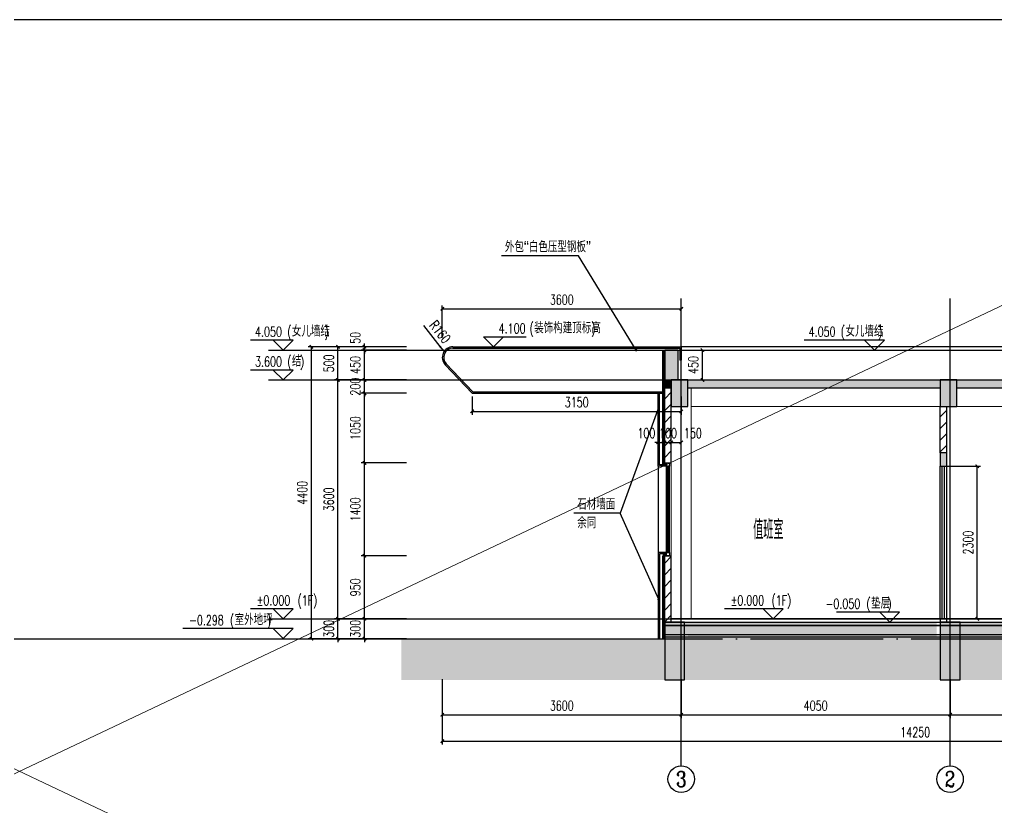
# Model space of a CAD drawing. Extents: x -2377130 to 293730, y -2 to 754590.
# Drawn here: x -2303760 to -2289041, y 550594 to 562470 of the extents above; entities that cross this region are included whole.
import ezdxf
from ezdxf.enums import TextEntityAlignment as Align

# ---------------------------------------------------------------- set-up
doc = ezdxf.new("R2010")
doc.units = 0
doc.header["$LTSCALE"] = 1000
doc.header["$MEASUREMENT"] = 0
doc.linetypes.add('DOTE', pattern=[2.42, 2, -0.2, 0.02, -0.2])
doc.layers.get('Defpoints').update_dxf_attribs({"color": 210})
for name, color, linetype in [('A-AXIS-D', 1, 'Continuous'), ('A-AXIS-DOTE', 14, 'DOTE'), ('A-AXIS-DP', 126, 'Continuous'), ('A-AXIS-ELEV', 4, 'Continuous'), ('A-COLS', 6, 'Continuous'), ('A-CURTAIN', 134, 'Continuous'), ('A-HATCH-1', 252, 'Continuous'), ('A-HATCH-2', 251, 'Continuous'), ('A-LIN-V', 9, 'Continuous'), ('A-SFCE', 30, 'Continuous'), ('A-TEXT', 61, 'Continuous'), ('A-WINDOW', 140, 'Continuous'), ('AS-COLN', 6, 'Continuous'), ('AS-WALL', 40, 'Continuous'), ('DIM_SYMB', 3, 'Continuous'), ('PUB_HATCH', 8, 'Continuous'), ('PUB_TEXT', 7, 'Continuous'), ('建-尺寸', 3, 'Continuous')]:
    doc.layers.add(name, color=color, linetype=linetype)
doc.layers.add('A-WALL-HATCH', color=8, linetype='Continuous', lineweight=13)
doc.styles.add('_TCH_AXIS', font='COMPLEX', dxfattribs={"bigfont": 'GBCBIG'})
doc.styles.add('_TCH_DIM', font='SIMPLEX', dxfattribs={"bigfont": 'GBCBIG'})
doc.styles.add('_TCH_DIM_T3', font='SIMPLEX', dxfattribs={"width": 0.705882, "bigfont": 'GBCBIG'})
doc.styles.add('_TCH_SPACE', font='SIMPLEX', dxfattribs={"height": 5, "bigfont": 'GBCBIG'})
doc.styles.add('A-DIM', font='SIMPLEX', dxfattribs={"bigfont": 'GBCBIG'})
doc.dimstyles.new('_TCH_ARCH&&50', dxfattribs={"dimtxt": 148.75, "dimasz": 50, "dimexe": 50, "dimexo": 50, "dimgap": 63.125, "dimtad": 1, "dimdec": 0, "dimzin": 0, "dimdsep": 46, "dimtxsty": '_TCH_DIM_T3', "dimblk": 'ARCHTICK', "dimcen": 0.09, "dimclrt": 7, "dimazin": 2, "dimtfac": 1, "dimtdec": 0, "dimtix": 1, "dimtmove": 2, "dimatfit": 3, "dimfxl": 0, "dimtolj": 1, "dimtzin": 0, "dimarcsym": 0})
pattern_1 = [(45, (0, 89.76), (-88.388383, 88.388383), [])]

# ---------------------------------------------------------------- blocks, each defined once
blk = doc.blocks.new('_ArchTick')
at = {"color": 0, "linetype": 'ByBlock', "const_width": 0.4}
blk.add_lwpolyline([(-0.5, -0.5), (0.5, 0.5)], dxfattribs=at)
blk = doc.blocks.new('*D188')
at = {"layer": 'A-AXIS-DP', "color": 0, "lineweight": -2}
for p, q in [((-2296940, 556787), (-2296940, 556514)), ((-2293790, 556787), (-2293790, 556514)), ((-2296940, 556564), (-2293790, 556564))]:
    blk.add_line(p, q, dxfattribs=at)
at = {"layer": 'Defpoints', "color": 0}
for p in [(-2296940, 556837), (-2293790, 556837), (-2293790, 556564)]:
    blk.add_point(p, dxfattribs=at)
at = {"layer": 'A-AXIS-DP', "color": 0, "lineweight": -2, "xscale": 50, "yscale": 50, "zscale": 50, "rotation": 180}
blk.add_blockref('_ArchTick', (-2296940, 556564), dxfattribs=at)
at = {"layer": 'A-AXIS-DP', "color": 0, "lineweight": -2, "xscale": 50, "yscale": 50, "zscale": 50}
blk.add_blockref('_ArchTick', (-2293790, 556564), dxfattribs=at)
at = {"layer": 'A-AXIS-DP', "color": 7, "insert": (-2295365, 556702), "char_height": 148.8, "attachment_point": 5, "style": '_TCH_DIM_T3'}
blk.add_mtext('\\A1;3150', dxfattribs=at)
blk = doc.blocks.new('*D190')
at = {"layer": 'A-AXIS-DP', "color": 0, "lineweight": -2}
for p, q in [((-2293940, 555857), (-2293940, 556147)), ((-2293940, 556097), (-2293790, 556097)), ((-2293790, 555857), (-2293790, 556147))]:
    blk.add_line(p, q, dxfattribs=at)
at = {"layer": 'Defpoints', "color": 0}
for p in [(-2293790, 556097), (-2293940, 555807), (-2293790, 555807)]:
    blk.add_point(p, dxfattribs=at)
at = {"layer": 'A-AXIS-DP', "color": 0, "lineweight": -2, "xscale": 50, "yscale": 50, "zscale": 50, "rotation": 180}
blk.add_blockref('_ArchTick', (-2293940, 556097), dxfattribs=at)
at = {"layer": 'A-AXIS-DP', "color": 0, "lineweight": -2, "xscale": 50, "yscale": 50, "zscale": 50}
blk.add_blockref('_ArchTick', (-2293790, 556097), dxfattribs=at)
at = {"layer": 'A-AXIS-DP', "color": 7, "insert": (-2293615, 556235), "char_height": 148.8, "attachment_point": 5, "style": '_TCH_DIM_T3'}
blk.add_mtext('\\A1;150', dxfattribs=at)
blk = doc.blocks.new('*D191')
at = {"layer": 'A-AXIS-DP', "color": 0, "lineweight": -2}
for p, q in [((-2294040, 556097), (-2294090, 556097)), ((-2294040, 555857), (-2294040, 556147)), ((-2294040, 556097), (-2293940, 556097)), ((-2293940, 555857), (-2293940, 556147)), ((-2293940, 556097), (-2293890, 556097))]:
    blk.add_line(p, q, dxfattribs=at)
at = {"layer": 'Defpoints', "color": 0}
for p in [(-2293940, 556097), (-2294040, 555807), (-2293940, 555807)]:
    blk.add_point(p, dxfattribs=at)
at = {"layer": 'A-AXIS-DP', "color": 0, "lineweight": -2, "xscale": 50, "yscale": 50, "zscale": 50}
blk.add_blockref('_ArchTick', (-2294040, 556097), dxfattribs=at)
at = {"layer": 'A-AXIS-DP', "color": 0, "lineweight": -2, "xscale": 50, "yscale": 50, "zscale": 50, "rotation": 180}
blk.add_blockref('_ArchTick', (-2293940, 556097), dxfattribs=at)
at = {"layer": 'A-AXIS-DP', "color": 7, "insert": (-2293990, 556235), "char_height": 148.8, "attachment_point": 5, "style": '_TCH_DIM_T3'}
blk.add_mtext('\\A1;100', dxfattribs=at)
blk = doc.blocks.new('*D192')
at = {"layer": 'A-AXIS-DP', "color": 0, "lineweight": -2}
for p, q in [((-2294140, 556097), (-2294190, 556097)), ((-2294140, 555857), (-2294140, 556147)), ((-2294140, 556097), (-2294040, 556097)), ((-2294040, 555857), (-2294040, 556147)), ((-2294040, 556097), (-2293990, 556097))]:
    blk.add_line(p, q, dxfattribs=at)
at = {"layer": 'Defpoints', "color": 0}
for p in [(-2294040, 556097), (-2294140, 555807), (-2294040, 555807)]:
    blk.add_point(p, dxfattribs=at)
at = {"layer": 'A-AXIS-DP', "color": 0, "lineweight": -2, "xscale": 50, "yscale": 50, "zscale": 50}
blk.add_blockref('_ArchTick', (-2294140, 556097), dxfattribs=at)
at = {"layer": 'A-AXIS-DP', "color": 0, "lineweight": -2, "xscale": 50, "yscale": 50, "zscale": 50, "rotation": 180}
blk.add_blockref('_ArchTick', (-2294040, 556097), dxfattribs=at)
at = {"layer": 'A-AXIS-DP', "color": 7, "insert": (-2294315, 556235), "char_height": 148.8, "attachment_point": 5, "style": '_TCH_DIM_T3'}
blk.add_mtext('\\A1;100', dxfattribs=at)
blk = doc.blocks.new('*D193')
at = {"layer": 'A-AXIS-DP', "color": 0, "lineweight": -2}
for p, q in [((-2289790, 555737), (-2289280, 555737)), ((-2289330, 553437), (-2289330, 555737)), ((-2289790, 553437), (-2289280, 553437))]:
    blk.add_line(p, q, dxfattribs=at)
at = {"layer": 'Defpoints', "color": 0}
for p in [(-2289840, 555737), (-2289330, 555737), (-2289840, 553437)]:
    blk.add_point(p, dxfattribs=at)
at = {"layer": 'A-AXIS-DP', "color": 0, "lineweight": -2, "xscale": 50, "yscale": 50, "zscale": 50}
for p, rotation in [((-2289330, 555737), 90), ((-2289330, 553437), 270)]:
    blk.add_blockref('_ArchTick', p, dxfattribs=dict(at, rotation=rotation))
at = {"layer": 'A-AXIS-DP', "color": 7, "insert": (-2289468, 554587), "char_height": 148.8, "attachment_point": 5, "rotation": 90, "style": '_TCH_DIM_T3'}
blk.add_mtext('\\A1;2300', dxfattribs=at)
blk = doc.blocks.new('*D194')
at = {"layer": 'A-AXIS-DP', "color": 0, "lineweight": -2}
for p, q in [((-2297390, 557670), (-2297390, 558160)), ((-2293790, 557670), (-2293790, 558160)), ((-2297390, 558110), (-2293790, 558110))]:
    blk.add_line(p, q, dxfattribs=at)
at = {"layer": 'Defpoints', "color": 0}
for p in [(-2293790, 558110), (-2297390, 557620), (-2293790, 557620)]:
    blk.add_point(p, dxfattribs=at)
at = {"layer": 'A-AXIS-DP', "color": 0, "lineweight": -2, "xscale": 50, "yscale": 50, "zscale": 50, "rotation": 180}
blk.add_blockref('_ArchTick', (-2297390, 558110), dxfattribs=at)
at = {"layer": 'A-AXIS-DP', "color": 0, "lineweight": -2, "xscale": 50, "yscale": 50, "zscale": 50}
blk.add_blockref('_ArchTick', (-2293790, 558110), dxfattribs=at)
at = {"layer": 'A-AXIS-DP', "color": 7, "insert": (-2295590, 558248), "char_height": 148.8, "attachment_point": 5, "style": '_TCH_DIM_T3'}
blk.add_mtext('\\A1;3600', dxfattribs=at)
blk = doc.blocks.new('*D195')
at = {"layer": 'A-AXIS-DP', "color": 0, "lineweight": -2}
for p, q in [((-2298563, 557537), (-2298563, 557587)), ((-2297930, 557537), (-2298613, 557537)), ((-2297930, 557487), (-2298613, 557487)), ((-2298563, 557487), (-2298563, 557537)), ((-2298563, 557487), (-2298563, 557437))]:
    blk.add_line(p, q, dxfattribs=at)
at = {"layer": 'Defpoints', "color": 0}
for p in [(-2298563, 557537), (-2297880, 557537), (-2297880, 557487)]:
    blk.add_point(p, dxfattribs=at)
at = {"layer": 'A-AXIS-DP', "color": 0, "lineweight": -2, "xscale": 50, "yscale": 50, "zscale": 50}
for p, rotation in [((-2298563, 557537), 270), ((-2298563, 557487), 90)]:
    blk.add_blockref('_ArchTick', p, dxfattribs=dict(at, rotation=rotation))
at = {"layer": 'A-AXIS-DP', "color": 7, "insert": (-2298700, 557672), "char_height": 148.8, "attachment_point": 5, "rotation": 90, "style": '_TCH_DIM_T3'}
blk.add_mtext('\\A1;50', dxfattribs=at)
blk = doc.blocks.new('*D196')
at = {"layer": 'A-AXIS-DP', "color": 0, "lineweight": -2}
for p, q in [((-2297930, 557487), (-2298613, 557487)), ((-2298563, 557037), (-2298563, 557487)), ((-2297930, 557037), (-2298613, 557037))]:
    blk.add_line(p, q, dxfattribs=at)
at = {"layer": 'Defpoints', "color": 0}
for p in [(-2298563, 557487), (-2297880, 557487), (-2297880, 557037)]:
    blk.add_point(p, dxfattribs=at)
at = {"layer": 'A-AXIS-DP', "color": 0, "lineweight": -2, "xscale": 50, "yscale": 50, "zscale": 50}
for p, rotation in [((-2298563, 557487), 90), ((-2298563, 557037), 270)]:
    blk.add_blockref('_ArchTick', p, dxfattribs=dict(at, rotation=rotation))
at = {"layer": 'A-AXIS-DP', "color": 7, "insert": (-2298700, 557262), "char_height": 148.8, "attachment_point": 5, "rotation": 90, "style": '_TCH_DIM_T3'}
blk.add_mtext('\\A1;450', dxfattribs=at)
blk = doc.blocks.new('*D197')
at = {"layer": 'A-AXIS-DP', "color": 0, "lineweight": -2}
for p, q in [((-2297930, 557037), (-2298613, 557037)), ((-2298563, 557037), (-2298563, 557087)), ((-2298563, 556837), (-2298563, 557037)), ((-2297930, 556837), (-2298613, 556837)), ((-2298563, 556837), (-2298563, 556787))]:
    blk.add_line(p, q, dxfattribs=at)
at = {"layer": 'Defpoints', "color": 0}
for p in [(-2298563, 557037), (-2297880, 557037), (-2297880, 556837)]:
    blk.add_point(p, dxfattribs=at)
at = {"layer": 'A-AXIS-DP', "color": 0, "lineweight": -2, "xscale": 50, "yscale": 50, "zscale": 50}
for p, rotation in [((-2298563, 557037), 270), ((-2298563, 556837), 90)]:
    blk.add_blockref('_ArchTick', p, dxfattribs=dict(at, rotation=rotation))
at = {"layer": 'A-AXIS-DP', "color": 7, "insert": (-2298700, 556937), "char_height": 148.8, "attachment_point": 5, "rotation": 90, "style": '_TCH_DIM_T3'}
blk.add_mtext('\\A1;200', dxfattribs=at)
blk = doc.blocks.new('*D198')
at = {"layer": 'A-AXIS-DP', "color": 0, "lineweight": -2}
for p, q in [((-2297930, 556837), (-2298613, 556837)), ((-2298563, 555787), (-2298563, 556837)), ((-2297930, 555787), (-2298613, 555787))]:
    blk.add_line(p, q, dxfattribs=at)
at = {"layer": 'Defpoints', "color": 0}
for p in [(-2298563, 556837), (-2297880, 556837), (-2297880, 555787)]:
    blk.add_point(p, dxfattribs=at)
at = {"layer": 'A-AXIS-DP', "color": 0, "lineweight": -2, "xscale": 50, "yscale": 50, "zscale": 50}
for p, rotation in [((-2298563, 556837), 90), ((-2298563, 555787), 270)]:
    blk.add_blockref('_ArchTick', p, dxfattribs=dict(at, rotation=rotation))
at = {"layer": 'A-AXIS-DP', "color": 7, "insert": (-2298700, 556312), "char_height": 148.8, "attachment_point": 5, "rotation": 90, "style": '_TCH_DIM_T3'}
blk.add_mtext('\\A1;1050', dxfattribs=at)
blk = doc.blocks.new('*D199')
at = {"layer": 'A-AXIS-DP', "color": 0, "lineweight": -2}
for p, q in [((-2297930, 555787), (-2298613, 555787)), ((-2298563, 554387), (-2298563, 555787)), ((-2297930, 554387), (-2298613, 554387))]:
    blk.add_line(p, q, dxfattribs=at)
at = {"layer": 'Defpoints', "color": 0}
for p in [(-2298563, 555787), (-2297880, 555787), (-2297880, 554387)]:
    blk.add_point(p, dxfattribs=at)
at = {"layer": 'A-AXIS-DP', "color": 0, "lineweight": -2, "xscale": 50, "yscale": 50, "zscale": 50}
for p, rotation in [((-2298563, 555787), 90), ((-2298563, 554387), 270)]:
    blk.add_blockref('_ArchTick', p, dxfattribs=dict(at, rotation=rotation))
at = {"layer": 'A-AXIS-DP', "color": 7, "insert": (-2298700, 555087), "char_height": 148.8, "attachment_point": 5, "rotation": 90, "style": '_TCH_DIM_T3'}
blk.add_mtext('\\A1;1400', dxfattribs=at)
blk = doc.blocks.new('*D200')
at = {"layer": 'A-AXIS-DP', "color": 0, "lineweight": -2}
for p, q in [((-2297930, 554387), (-2298613, 554387)), ((-2298563, 553437), (-2298563, 554387)), ((-2297930, 553437), (-2298613, 553437))]:
    blk.add_line(p, q, dxfattribs=at)
at = {"layer": 'Defpoints', "color": 0}
for p in [(-2298563, 554387), (-2297880, 554387), (-2297880, 553437)]:
    blk.add_point(p, dxfattribs=at)
at = {"layer": 'A-AXIS-DP', "color": 0, "lineweight": -2, "xscale": 50, "yscale": 50, "zscale": 50}
for p, rotation in [((-2298563, 554387), 90), ((-2298563, 553437), 270)]:
    blk.add_blockref('_ArchTick', p, dxfattribs=dict(at, rotation=rotation))
at = {"layer": 'A-AXIS-DP', "color": 7, "insert": (-2298700, 553912), "char_height": 148.8, "attachment_point": 5, "rotation": 90, "style": '_TCH_DIM_T3'}
blk.add_mtext('\\A1;950', dxfattribs=at)
blk = doc.blocks.new('*D201')
at = {"layer": 'A-AXIS-DP', "color": 0, "lineweight": -2}
for p, q in [((-2297930, 553437), (-2298613, 553437)), ((-2298563, 553437), (-2298563, 553487)), ((-2298563, 553137), (-2298563, 553437)), ((-2297930, 553137), (-2298613, 553137)), ((-2298563, 553137), (-2298563, 553087))]:
    blk.add_line(p, q, dxfattribs=at)
at = {"layer": 'Defpoints', "color": 0}
for p in [(-2298563, 553437), (-2297880, 553437), (-2297880, 553137)]:
    blk.add_point(p, dxfattribs=at)
at = {"layer": 'A-AXIS-DP', "color": 0, "lineweight": -2, "xscale": 50, "yscale": 50, "zscale": 50}
for p, rotation in [((-2298563, 553437), 270), ((-2298563, 553137), 90)]:
    blk.add_blockref('_ArchTick', p, dxfattribs=dict(at, rotation=rotation))
at = {"layer": 'A-AXIS-DP', "color": 7, "insert": (-2298700, 553287), "char_height": 148.8, "attachment_point": 5, "rotation": 90, "style": '_TCH_DIM_T3'}
blk.add_mtext('\\A1;300', dxfattribs=at)
blk = doc.blocks.new('*D202')
at = {"layer": 'A-AXIS-D', "color": 0, "lineweight": -2}
for p, q in [((-2298977, 557537), (-2299413, 557537)), ((-2299363, 553137), (-2299363, 557537)), ((-2298977, 553137), (-2299413, 553137))]:
    blk.add_line(p, q, dxfattribs=at)
at = {"layer": 'Defpoints', "color": 0}
for p in [(-2299363, 557537), (-2298927, 557537), (-2298927, 553137)]:
    blk.add_point(p, dxfattribs=at)
at = {"layer": 'A-AXIS-D', "color": 0, "lineweight": -2, "xscale": 50, "yscale": 50, "zscale": 50}
for p, rotation in [((-2299363, 557537), 90), ((-2299363, 553137), 270)]:
    blk.add_blockref('_ArchTick', p, dxfattribs=dict(at, rotation=rotation))
at = {"layer": 'A-AXIS-D', "color": 7, "insert": (-2299500, 555337), "char_height": 148.8, "attachment_point": 5, "rotation": 90, "style": '_TCH_DIM_T3'}
blk.add_mtext('\\A1;4400', dxfattribs=at)
blk = doc.blocks.new('*D203')
at = {"layer": 'A-AXIS-D', "color": 0, "lineweight": -2}
for p, q in [((-2298577, 557537), (-2299013, 557537)), ((-2298963, 557037), (-2298963, 557537)), ((-2298577, 557037), (-2299013, 557037))]:
    blk.add_line(p, q, dxfattribs=at)
at = {"layer": 'Defpoints', "color": 0}
for p in [(-2298963, 557537), (-2298527, 557537), (-2298527, 557037)]:
    blk.add_point(p, dxfattribs=at)
at = {"layer": 'A-AXIS-D', "color": 0, "lineweight": -2, "xscale": 50, "yscale": 50, "zscale": 50}
for p, rotation in [((-2298963, 557537), 90), ((-2298963, 557037), 270)]:
    blk.add_blockref('_ArchTick', p, dxfattribs=dict(at, rotation=rotation))
at = {"layer": 'A-AXIS-D', "color": 7, "insert": (-2299100, 557287), "char_height": 148.8, "attachment_point": 5, "rotation": 90, "style": '_TCH_DIM_T3'}
blk.add_mtext('\\A1;500', dxfattribs=at)
blk = doc.blocks.new('*D204')
at = {"layer": 'A-AXIS-D', "color": 0, "lineweight": -2}
for p, q in [((-2298577, 557037), (-2299013, 557037)), ((-2298963, 553437), (-2298963, 557037)), ((-2298577, 553437), (-2299013, 553437))]:
    blk.add_line(p, q, dxfattribs=at)
at = {"layer": 'Defpoints', "color": 0}
for p in [(-2298963, 557037), (-2298527, 557037), (-2298527, 553437)]:
    blk.add_point(p, dxfattribs=at)
at = {"layer": 'A-AXIS-D', "color": 0, "lineweight": -2, "xscale": 50, "yscale": 50, "zscale": 50}
for p, rotation in [((-2298963, 557037), 90), ((-2298963, 553437), 270)]:
    blk.add_blockref('_ArchTick', p, dxfattribs=dict(at, rotation=rotation))
at = {"layer": 'A-AXIS-D', "color": 7, "insert": (-2299100, 555237), "char_height": 148.8, "attachment_point": 5, "rotation": 90, "style": '_TCH_DIM_T3'}
blk.add_mtext('\\A1;3600', dxfattribs=at)
blk = doc.blocks.new('*D205')
at = {"layer": 'A-AXIS-D', "color": 0, "lineweight": -2}
for p, q in [((-2298577, 553437), (-2299013, 553437)), ((-2298963, 553437), (-2298963, 553487)), ((-2298963, 553137), (-2298963, 553437)), ((-2298577, 553137), (-2299013, 553137)), ((-2298963, 553137), (-2298963, 553087))]:
    blk.add_line(p, q, dxfattribs=at)
at = {"layer": 'Defpoints', "color": 0}
for p in [(-2298963, 553437), (-2298527, 553437), (-2298527, 553137)]:
    blk.add_point(p, dxfattribs=at)
at = {"layer": 'A-AXIS-D', "color": 0, "lineweight": -2, "xscale": 50, "yscale": 50, "zscale": 50}
for p, rotation in [((-2298963, 553437), 270), ((-2298963, 553137), 90)]:
    blk.add_blockref('_ArchTick', p, dxfattribs=dict(at, rotation=rotation))
at = {"layer": 'A-AXIS-D', "color": 7, "insert": (-2299100, 553287), "char_height": 148.8, "attachment_point": 5, "rotation": 90, "style": '_TCH_DIM_T3'}
blk.add_mtext('\\A1;300', dxfattribs=at)
blk = doc.blocks.new('*D206')
at = {"layer": 'A-AXIS-D', "color": 0, "lineweight": -2}
for p, q in [((-2297390, 552527), (-2297390, 551542)), ((-2283140, 552527), (-2283140, 551542)), ((-2297390, 551592), (-2283140, 551592))]:
    blk.add_line(p, q, dxfattribs=at)
at = {"layer": 'Defpoints', "color": 0}
for p in [(-2297390, 552577), (-2283140, 552577), (-2283140, 551592)]:
    blk.add_point(p, dxfattribs=at)
at = {"layer": 'A-AXIS-D', "color": 0, "lineweight": -2, "xscale": 50, "yscale": 50, "zscale": 50, "rotation": 180}
blk.add_blockref('_ArchTick', (-2297390, 551592), dxfattribs=at)
at = {"layer": 'A-AXIS-D', "color": 0, "lineweight": -2, "xscale": 50, "yscale": 50, "zscale": 50}
blk.add_blockref('_ArchTick', (-2283140, 551592), dxfattribs=at)
at = {"layer": 'A-AXIS-D', "color": 7, "insert": (-2290265, 551729), "char_height": 148.8, "attachment_point": 5, "style": '_TCH_DIM_T3'}
blk.add_mtext('\\A1;14250', dxfattribs=at)
blk = doc.blocks.new('*D208')
at = {"layer": 'A-AXIS-D', "color": 0, "lineweight": -2}
for p, q in [((-2289740, 552527), (-2289740, 551942)), ((-2284340, 552527), (-2284340, 551942)), ((-2289740, 551992), (-2284340, 551992))]:
    blk.add_line(p, q, dxfattribs=at)
at = {"layer": 'Defpoints', "color": 0}
for p in [(-2289740, 552577), (-2284340, 552577), (-2284340, 551992)]:
    blk.add_point(p, dxfattribs=at)
at = {"layer": 'A-AXIS-D', "color": 0, "lineweight": -2, "xscale": 50, "yscale": 50, "zscale": 50, "rotation": 180}
blk.add_blockref('_ArchTick', (-2289740, 551992), dxfattribs=at)
at = {"layer": 'A-AXIS-D', "color": 0, "lineweight": -2, "xscale": 50, "yscale": 50, "zscale": 50}
blk.add_blockref('_ArchTick', (-2284340, 551992), dxfattribs=at)
at = {"layer": 'A-AXIS-D', "color": 7, "insert": (-2287040, 552129), "char_height": 148.8, "attachment_point": 5, "style": '_TCH_DIM_T3'}
blk.add_mtext('\\A1;5400', dxfattribs=at)
blk = doc.blocks.new('*D209')
at = {"layer": 'A-AXIS-D', "color": 0, "lineweight": -2}
for p, q in [((-2293790, 552527), (-2293790, 551942)), ((-2289740, 552527), (-2289740, 551942)), ((-2293790, 551992), (-2289740, 551992))]:
    blk.add_line(p, q, dxfattribs=at)
at = {"layer": 'Defpoints', "color": 0}
for p in [(-2293790, 552577), (-2289740, 552577), (-2289740, 551992)]:
    blk.add_point(p, dxfattribs=at)
at = {"layer": 'A-AXIS-D', "color": 0, "lineweight": -2, "xscale": 50, "yscale": 50, "zscale": 50, "rotation": 180}
blk.add_blockref('_ArchTick', (-2293790, 551992), dxfattribs=at)
at = {"layer": 'A-AXIS-D', "color": 0, "lineweight": -2, "xscale": 50, "yscale": 50, "zscale": 50}
blk.add_blockref('_ArchTick', (-2289740, 551992), dxfattribs=at)
at = {"layer": 'A-AXIS-D', "color": 7, "insert": (-2291765, 552129), "char_height": 148.8, "attachment_point": 5, "style": '_TCH_DIM_T3'}
blk.add_mtext('\\A1;4050', dxfattribs=at)
blk = doc.blocks.new('*D210')
at = {"layer": 'A-AXIS-D', "color": 0, "lineweight": -2}
for p, q in [((-2297390, 552527), (-2297390, 551942)), ((-2293790, 552527), (-2293790, 551942)), ((-2297390, 551992), (-2293790, 551992))]:
    blk.add_line(p, q, dxfattribs=at)
at = {"layer": 'Defpoints', "color": 0}
for p in [(-2297390, 552577), (-2293790, 552577), (-2293790, 551992)]:
    blk.add_point(p, dxfattribs=at)
at = {"layer": 'A-AXIS-D', "color": 0, "lineweight": -2, "xscale": 50, "yscale": 50, "zscale": 50, "rotation": 180}
blk.add_blockref('_ArchTick', (-2297390, 551992), dxfattribs=at)
at = {"layer": 'A-AXIS-D', "color": 0, "lineweight": -2, "xscale": 50, "yscale": 50, "zscale": 50}
blk.add_blockref('_ArchTick', (-2293790, 551992), dxfattribs=at)
at = {"layer": 'A-AXIS-D', "color": 7, "insert": (-2295590, 552129), "char_height": 148.8, "attachment_point": 5, "style": '_TCH_DIM_T3'}
blk.add_mtext('\\A1;3600', dxfattribs=at)
blk = doc.blocks.new('*D211')
at = {"layer": 'A-AXIS-DP', "color": 0, "lineweight": -2}
for p, q in [((-2293790, 557487), (-2293420, 557487)), ((-2293470, 557037), (-2293470, 557487)), ((-2293790, 557037), (-2293420, 557037))]:
    blk.add_line(p, q, dxfattribs=at)
at = {"layer": 'Defpoints', "color": 0}
for p in [(-2293840, 557487), (-2293470, 557487), (-2293840, 557037)]:
    blk.add_point(p, dxfattribs=at)
at = {"layer": 'A-AXIS-DP', "color": 0, "lineweight": -2, "xscale": 50, "yscale": 50, "zscale": 50}
for p, rotation in [((-2293470, 557487), 90), ((-2293470, 557037), 270)]:
    blk.add_blockref('_ArchTick', p, dxfattribs=dict(at, rotation=rotation))
at = {"layer": 'A-AXIS-DP', "color": 7, "insert": (-2293608, 557262), "char_height": 148.8, "attachment_point": 5, "rotation": 90, "style": '_TCH_DIM_T3'}
blk.add_mtext('\\A1;450', dxfattribs=at)
blk = doc.blocks.new('99平面图例外参$0$$LinePat$夹层保温1')
at = {"color": 0}
for p, q in [((0, 0), (96, 0)), ((0, -50), (96, -50)), ((0, -100), (96, -50)), ((96, -100), (0, -50)), ((0, -100), (96, -100)), ((0, -150), (96, -150))]:
    blk.add_line(p, q, dxfattribs=at)
blk = doc.blocks.new('_FZH')
at = {"color": 8}
blk.add_lwpolyline([(-0.5, -0.5), (0.5, -0.5), (0.5, 0.5), (-0.5, 0.5)], close=True, dxfattribs=at)
at = {"layer": 'PUB_HATCH', "color": 8}
blk.add_solid([(-0.5, -0.5), (0.5, -0.5), (-0.5, 0.5), (0.5, 0.5)], dxfattribs=at)

msp = doc.modelspace()

# ---------------------------------------------------------------- hatches: boundary and pattern name
at = {"layer": 'A-HATCH-1'}
h = msp.add_hatch(dxfattribs=at)
h.set_pattern_fill('混凝土', color=256, scale=20)
h.set_pattern_definition([(50, (-40602099763.28, -3385447942.55), (143.45203652015, -12.55042699652), [15, -165]), (355, (-40602099763.28, -3385447942.55), (-27.7502667226, 150.43842674), [12, -132]), (100.4514, (-40602099751.32, -3385447943.6), (115.7018763428, 137.8879084122), [12.748038, -140.2284224]), (46.1842, (-40602099763.28, -3385447902.55), (213.4482097251, -33.1038028658), [22.5, -247.5]), (96.6356, (-40602099745.49, -3385447905.3), (186.9325411097, 194.8235741801), [19.1220576, -210.3426]), (351.1842, (-40602099763.28, -3385447902.55), (186.9323890267, 194.8237201851), [18, -198]), (21, (-40602099743.28, -3385447912.55), (119.3814104237, -80.52377813307), [15, -165]), (326, (-40602099743.28, -3385447912.55), (48.6630663843, 145.03000900937), [12, -132]), (71.4514, (-40602099733.33, -3385447919.26), (168.0445257163, 64.506099342), [12.748038, -140.2284224]), (37.5, (-40602099763.276, -3385447942.55), (2.43197106346, 66.57877076626), [0, -130.4, 0, -134, 0, -132.5]), (7.5, (-40602099763.276, -3385447942.55), (52.61390748843, 78.88234237647), [0, -76.4, 0, -127.4, 0, -50.5]), (327.5, (-40602099807.876, -3385447942.55), (106.76448723448, -4.510974346876), [0, -50, 0, -156, 0, -207]), (317.5, (-40602099827.88, -3385447942.55), (116.63723386848, 20.02099646646), [0, -65, 0, -103.6, 0, -147])])
h.paths.add_polyline_path([(-2289640, 553197.5), (-2289640, 553387.5), (-2284540, 553387.5), (-2284540, 553197.5)])
h.paths.add_polyline_path([(-2293790, 553197.5), (-2293790, 553387.5), (-2289940, 553387.5), (-2289940, 553197.5)])
h = msp.add_hatch(dxfattribs=at)
h.set_pattern_fill('砂石碎砖', color=256, scale=10)
h.set_pattern_definition([(50, (-40602099763.276, -3385447942.55), (71.72601810687, -6.2752133697), [7.5, -82.5]), (355, (-40602099763.276, -3385447942.55), (-13.87513266396, 75.21921330899), [6, -66]), (100.4514, (-40602099757.3, -3385447943.07), (57.8509381714, 68.9439542061), [6.374019, -70.114211]), (46.1842, (-40602099763.28, -3385447922.55), (106.7241042853, -16.55190087903), [11.25, -123.75]), (96.6356, (-40602099754.38, -3385447923.93), (93.46627015755, 97.41178704382), [9.5610288, -105.1713]), (351.1842, (-40602099763.28, -3385447922.55), (93.46619451336, 97.41186009253), [9, -99]), (21, (-40602099753.276, -3385447927.55), (59.69070514017, -40.26188887982), [7.5, -82.5]), (326, (-40602099753.276, -3385447927.55), (24.33153377248, 72.51500411325), [6, -66]), (71.4514, (-40602099748.3, -3385447930.9), (84.02226285815, 32.253049671), [6.374019, -70.114211])])
h.paths.add_polyline_path([(-2289640, 553197.5), (-2284340, 553197.5), (-2284340, 553162.5), (-2289640, 553162.5)])
h.paths.add_polyline_path([(-2293690, 553197.5), (-2289940, 553197.5), (-2289940, 553162.5), (-2293690, 553162.5)])
at = {"layer": 'A-WALL-HATCH'}
h = msp.add_hatch(dxfattribs=at)
h.set_pattern_fill('夯实土壤', color=256, scale=40)
h.set_pattern_definition([(45, (-40602099716.08, -3385448092.55), (-158.9576044107, 158.9576044107), []), (45, (-40602099632.08, -3385448092.55), (-158.9576044107, 158.9576044107), []), (45, (-40602099548.08, -3385448092.55), (-158.9576044107, 158.9576044107), []), (135, (-40602099716.08, -3385448092.55), (-158.9576044107, -158.9576044107), [106, -118.8]), (135, (-40602099674.08, -3385448050.55), (-158.9576044107, -158.9576044107), [106, -118.8]), (135, (-40602099632.08, -3385448008.55), (-158.9576044107, -158.9576044107), [106, -118.8])])
h.paths.add_polyline_path([(-2284240, 553137.5), (-2282616.7, 553137.5), (-2282616.7, 552517.5), (-2284240, 552517.5)])
h.paths.add_polyline_path([(-2289590, 553162.5), (-2284540, 553162.5), (-2284540, 552677.5), (-2284540, 552517.5), (-2289590, 552517.5)])
h.paths.add_polyline_path([(-2293738.8, 553162.5), (-2289890, 553162.5), (-2289890, 552517.5), (-2293738.8, 552517.5)])
h.paths.add_polyline_path([(-2298010, 553137.5), (-2294038.8, 553137.5), (-2294038.8, 552517.5), (-2298010, 552517.5)])
at = {"layer": 'PUB_HATCH'}
for points in [[(-2294040, 557487.5), (-2294040, 557037.5), (-2293840, 557037.5), (-2293840, 557487.5)], [(-2294040, 556917.5), (-2293990, 556917.5), (-2293990, 557037.5), (-2294040, 557037.5)], [(-2293940, 556917.5), (-2293940, 557037.5), (-2293990, 557037.5), (-2293990, 556917.5)], [(-2289890, 556917.5), (-2289890, 557037.5), (-2293690, 557037.5), (-2293690, 556917.5)], [(-2289640, 557037.5), (-2289640, 556917.5), (-2284490, 556917.5), (-2284490, 557037.5)]]:
    msp.add_hatch(color=256, dxfattribs=at).paths.add_polyline_path(points)
h = msp.add_hatch(dxfattribs=at)
h.set_pattern_fill('普通砖', color=256, scale=50, style=0)
h.set_pattern_definition(pattern_1)
h.paths.add_polyline_path([(-2293940, 555787.5), (-2293940, 556917.5), (-2294040, 556917.5), (-2294040, 555787.5)])
h = msp.add_hatch(dxfattribs=at)
h.set_pattern_fill('普通砖', color=256, scale=50, style=0)
h.set_pattern_definition(pattern_1)
h.paths.add_polyline_path([(-2289890, 555937.5), (-2289790, 555937.5), (-2289790, 556637.5), (-2289890, 556637.5)])
h = msp.add_hatch(dxfattribs=at)
h.set_pattern_fill('普通砖', color=256, scale=50, style=0)
h.set_pattern_definition(pattern_1)
h.paths.add_polyline_path([(-2293940, 553387.5), (-2293940, 554387.5), (-2294040, 554387.5), (-2294040, 553387.5)])
h = msp.add_hatch(dxfattribs=at)
h.set_pattern_fill('普通砖', color=256, scale=50, style=0)
h.set_pattern_definition(pattern_1)
h.paths.add_polyline_path([(-2289790, 553387.5), (-2289790, 553437.5), (-2289890, 553437.5), (-2289890, 553387.5)])

# ---------------------------------------------------------------- linework, layer by layer
at = {"layer": 'A-AXIS-D'}
for centre in [(-2293790, 551020.5), (-2289740.6, 551020.5)]:
    msp.add_circle(centre, 200, dxfattribs=at)
at = {"layer": 'A-AXIS-DOTE', "ltscale": 30}
for p, q in [((-2293790, 551220.5), (-2293790, 558267.5)), ((-2289740, 551220.5), (-2289740, 558267.5)), ((-2300006.7, 557487.5), (-2282616.7, 557487.5)), ((-2300006.7, 557037.5), (-2282616.7, 557037.5)), ((-2300006.7, 553437.5), (-2282616.7, 553437.5))]:
    msp.add_line(p, q, dxfattribs=at)
at = {"layer": 'A-AXIS-DOTE'}
msp.add_line((-2300006.7, 553137.5), (-2282616.7, 553137.5), dxfattribs=at)
at = {"layer": 'A-AXIS-ELEV'}
for p, q in [((-2299636.7, 557637.5), (-2300280.5, 557637.5)), ((-2299786.7, 557487.5), (-2299936.7, 557637.5)), ((-2299786.7, 557487.5), (-2299636.7, 557637.5)), ((-2296620, 557537.5), (-2296770, 557687.5)), ((-2296770, 557687.5), (-2296126.2, 557687.5)), ((-2296620, 557537.5), (-2296470, 557687.5)), ((-2290730, 557637.5), (-2291940, 557637.5)), ((-2290880, 557487.5), (-2291030, 557637.5)), ((-2290880, 557487.5), (-2290730, 557637.5)), ((-2299636.7, 557187.5), (-2300280.5, 557187.5)), ((-2299786.7, 557037.5), (-2299936.7, 557187.5)), ((-2299786.7, 557037.5), (-2299636.7, 557187.5)), ((-2299636.7, 553587.5), (-2300280.5, 553587.5)), ((-2299786.7, 553437.5), (-2299936.7, 553587.5)), ((-2299786.7, 553437.5), (-2299636.7, 553587.5)), ((-2292256.7, 553587.5), (-2293140, 553587.5)), ((-2292406.7, 553437.5), (-2292556.7, 553587.5)), ((-2292406.7, 553437.5), (-2292256.7, 553587.5)), ((-2290500, 553537.5), (-2291449.1, 553537.5)), ((-2290650, 553387.5), (-2290800, 553537.5)), ((-2290650, 553387.5), (-2290500, 553537.5)), ((-2299636.6, 553289.4), (-2301300, 553289.4)), ((-2299786.6, 553139.4), (-2299936.6, 553289.4)), ((-2299786.6, 553139.4), (-2299636.6, 553289.4))]:
    msp.add_line(p, q, dxfattribs=at)
at = {"layer": 'A-CURTAIN'}
for p, q in [((-2297346.7, 557267.7), (-2296940, 556837.5)), ((-2297332.1, 557281.4), (-2296931.4, 556857.5)), ((-2293790, 557337.5), (-2293810, 557337.5)), ((-2296940, 556837.5), (-2294040, 556837.5)), ((-2296931.4, 556857.5), (-2294040, 556857.5))]:
    msp.add_line(p, q, dxfattribs=at)
for points in [[(-2297230.2, 557537.5), (-2293790, 557537.5), (-2293790, 557337.5)], [(-2297230.2, 557517.5), (-2293810, 557517.5), (-2293810, 557337.5)], [(-2294015, 555737.5), (-2294140, 555737.5), (-2294140, 556837.5)], [(-2294015, 555757.5), (-2294120, 555757.5), (-2294120, 556837.5)], [(-2294015, 554437.5), (-2294140, 554437.5), (-2294140, 553137.5)], [(-2294015, 554417.5), (-2294120, 554417.5), (-2294120, 553137.5)]]:
    msp.add_lwpolyline(points, dxfattribs=at)
for radius in [160, 140]:
    msp.add_arc((-2297230.2, 557377.5), radius, 90, 223.31532, dxfattribs=at)
at = {"layer": 'A-LIN-V'}
msp.add_line((-2294140, 555737.5), (-2294140, 554437.5), dxfattribs=at)
msp.add_lwpolyline([(-2327650, 562470), (-2279870, 562470), (-2279870, 539810), (-2327650, 539810)], close=True, dxfattribs=at)
msp.add_lwpolyline([(-2284440, 557537.5), (-2293790, 557537.5)], dxfattribs=at)
at = {"layer": 'A-SFCE'}
for p, q in [((-2289890, 553437.5), (-2293940, 553437.5)), ((-2284340, 553437.5), (-2289790, 553437.5)), ((-2294040, 553387.5), (-2284440, 553387.5)), ((-2284440, 553337.5), (-2294040, 553337.5)), ((-2294040, 553337.5), (-2284440, 553337.5)), ((-2310322.8, 553137.5), (-2294040, 553137.5)), ((-2284540, 553162.5), (-2294040, 553162.5))]:
    msp.add_line(p, q, dxfattribs=at)
msp.add_lwpolyline([(-2284540, 553197.5), (-2294040, 553197.5)], dxfattribs=at)
at = {"layer": 'A-WALL-HATCH'}
for p, q in [((-2279870, 539810), (-2327650, 562470)), ((-2327650, 539810), (-2279870, 562470)), ((-2293640, 556917.5), (-2293640, 553437.5)), ((-2289890, 556637.5), (-2293640, 556637.5)), ((-2289640, 556637.5), (-2284640, 556637.5)), ((-2293940, 555787.5), (-2293940, 554390))]:
    msp.add_line(p, q, dxfattribs=at)
at = {"layer": 'A-WINDOW'}
for p, q in [((-2294015, 554437.5), (-2294015, 555737.5)), ((-2294000, 554437.5), (-2294000, 555737.5)), ((-2293980, 554437.5), (-2293980, 555737.5)), ((-2293965, 554437.5), (-2293965, 555737.5)), ((-2289890, 553437.5), (-2289890, 555737.5)), ((-2289856.7, 553437.5), (-2289856.7, 555737.5)), ((-2289823.3, 553437.5), (-2289823.3, 555737.5)), ((-2289790, 553437.5), (-2289790, 555737.5))]:
    msp.add_line(p, q, dxfattribs=at)
for points in [[(-2293965, 555737.5), (-2294015, 555737.5), (-2294015, 555787.5), (-2293965, 555787.5)], [(-2293965, 554387.5), (-2294015, 554387.5), (-2294015, 554437.5), (-2293965, 554437.5)]]:
    msp.add_lwpolyline(points, close=True, dxfattribs=at)
at = {"layer": 'AS-COLN'}
for p, q in [((-2294040, 557487.5), (-2294040, 557037.5)), ((-2293840, 557487.5), (-2294040, 557487.5)), ((-2293840, 557487.5), (-2293840, 557037.5)), ((-2294040, 557037.5), (-2293990, 557037.5)), ((-2294040, 557037.5), (-2294040, 556917.5)), ((-2293990, 557037.5), (-2293940, 557037.5)), ((-2293690, 557037.5), (-2289890, 557037.5)), ((-2289640, 557037.5), (-2284490, 557037.5)), ((-2294040, 556917.5), (-2293990, 556917.5)), ((-2293990, 556917.5), (-2293940, 556917.5)), ((-2293690, 556917.5), (-2289890, 556917.5)), ((-2289640, 556917.5), (-2284490, 556917.5))]:
    msp.add_line(p, q, dxfattribs=at)
at = {"layer": 'AS-WALL'}
for p, q in [((-2294040, 555787.5), (-2294040, 556917.5)), ((-2293940, 555787.5), (-2293940, 556917.5)), ((-2289890, 555937.5), (-2289890, 556637.5)), ((-2289790, 555937.5), (-2289790, 556637.5)), ((-2294040, 555787.5), (-2293940, 555787.5)), ((-2294040, 553387.5), (-2294040, 554387.5)), ((-2294040, 554387.5), (-2293940, 554387.5)), ((-2293940, 553387.5), (-2293940, 554387.5)), ((-2289790, 553437.5), (-2289890, 553437.5)), ((-2289890, 553437.5), (-2289890, 553387.5)), ((-2289790, 553387.5), (-2289790, 553437.5)), ((-2294040, 553387.5), (-2294038.8, 553387.5))]:
    msp.add_line(p, q, dxfattribs=at)
at = {"layer": 'DIM_SYMB'}
for p, q in [((-2295340, 558910), (-2296500, 558910)), ((-2294470, 557487.5), (-2295340, 558910)), ((-2294130, 556630), (-2294710, 555030)), ((-2294710, 555030), (-2295410, 555030)), ((-2294130, 553727.5), (-2294710, 555030))]:
    msp.add_line(p, q, dxfattribs=at)
at = {"layer": 'DIM_SYMB', "const_width": 20}
for points in [[(-2294464.8, 557478.9, 1), (-2294475.2, 557496, 1)], [(-2294126.6, 556639.4, 1), (-2294133.4, 556620.6, 1)], [(-2294125.9, 553718.3, 1), (-2294134.1, 553736.6, 1)]]:
    msp.add_lwpolyline(points, format="xyb", close=True, dxfattribs=at)
at = {"layer": '建-尺寸'}
msp.add_lwpolyline([(-2297676, 557858.5), (-2297425.9, 557544), (-2297363.6, 557465.8)], dxfattribs=at)
msp.add_lwpolyline([(-2297425.9, 557544, 33, 0, 0), (-2297363.6, 557465.8, 0, 0, 0)], format="xyseb", dxfattribs=at)

# ---------------------------------------------------------------- block references
at = {"layer": 'A-COLS', "xscale": 400, "yscale": 250, "zscale": 250, "rotation": 90}
for p in [(-2293815, 556837.5), (-2289765, 556837.5)]:
    msp.add_blockref('_FZH', p, dxfattribs=at)
at = {"layer": 'A-COLS', "xscale": 300, "yscale": 870, "zscale": 870}
for p in [(-2293888.8, 552952.5), (-2289740, 552952.5)]:
    msp.add_blockref('_FZH', p, dxfattribs=at)
at = {"layer": 'A-HATCH-2', "yscale": 0.2, "zscale": 0.2}
for p, xscale, rotation in [((-2294070, 557468.2), 0.2002314816409753, 90), ((-2294070, 557449), 0.2002314816409753, 90), ((-2294070, 557429.8), 0.2002314816409753, 90), ((-2294070, 557410.6), 0.2002314816409753, 90), ((-2294070, 557391.3), 0.2002314816409753, 90), ((-2294070, 557372.1), 0.2002314816409753, 90), ((-2294070, 557352.9), 0.2002314816409753, 90), ((-2294070, 557333.7), 0.2002314816409753, 90), ((-2294070, 557314.5), 0.2002314816409753, 90), ((-2294070, 557295.2), 0.2002314816409753, 90), ((-2294070, 557276), 0.2002314816409753, 90), ((-2294070, 557256.8), 0.2002314816409753, 90), ((-2294070, 557237.6), 0.2002314816409753, 90), ((-2294070, 557218.3), 0.2002314816409753, 90), ((-2294070, 557199.1), 0.2002314816409753, 90), ((-2294070, 557179.9), 0.2002314816409753, 90), ((-2294070, 557160.7), 0.2002314816409753, 90), ((-2294070, 557141.5), 0.2002314816409753, 90), ((-2294070, 557122.2), 0.2002314816409753, 90), ((-2294070, 557103), 0.2002314816409753, 90), ((-2294070, 557083.8), 0.2002314816409753, 90), ((-2294070, 557064.6), 0.2002314816409753, 90), ((-2294070, 557045.3), 0.2002314816409753, 90), ((-2294070, 557026.1), 0.2002314816409753, 90), ((-2294070, 557006.9), 0.2002314816409753, 90), ((-2294070, 556987.7), 0.2002314816409753, 90), ((-2294070, 556968.5), 0.2002314816409753, 90), ((-2294070, 556949.2), 0.2002314816409753, 90), ((-2294070, 556930), 0.2002314816409753, 90), ((-2294070, 556910.8), 0.2002314816409753, 90), ((-2294070, 556891.6), 0.2002314816409753, 90), ((-2294070, 556872.3), 0.2002314816409753, 90), ((-2294070, 556853.1), 0.2002314816409753, 90), ((-2294070, 556833.9), 0.2002314816409753, 90), ((-2294070, 556814.7), 0.2002314816409753, 90), ((-2294070, 556795.5), 0.2002314816409753, 90), ((-2294070, 556776.2), 0.2002314816409753, 90), ((-2294070, 556757), 0.2002314816409753, 90), ((-2294070, 556737.8), 0.2002314816409753, 90), ((-2294070, 556718.6), 0.2002314816409753, 90), ((-2294070, 556699.3), 0.2002314816409753, 90), ((-2294070, 556680.1), 0.2002314816409753, 90), ((-2294070, 556660.9), 0.2002314816409753, 90), ((-2294070, 556641.7), 0.2002314816409753, 90), ((-2294070, 556622.5), 0.2002314816409753, 90), ((-2294070, 556603.2), 0.2002314816409753, 90), ((-2294070, 556584), 0.2002314816409753, 90), ((-2294070, 556564.8), 0.2002314816409753, 90), ((-2294070, 556545.6), 0.2002314816409753, 90), ((-2294070, 556526.3), 0.2002314816409753, 90), ((-2294070, 556507.1), 0.2002314816409753, 90), ((-2294070, 556487.9), 0.2002314816409753, 90), ((-2294070, 556468.7), 0.2002314816409753, 90), ((-2294070, 556449.5), 0.2002314816409753, 90), ((-2294070, 556430.2), 0.2002314816409753, 90), ((-2294070, 556411), 0.2002314816409753, 90), ((-2294070, 556391.8), 0.2002314816409753, 90), ((-2294070, 556372.6), 0.2002314816409753, 90), ((-2294070, 556353.3), 0.2002314816409753, 90), ((-2294070, 556334.1), 0.2002314816409753, 90), ((-2294070, 556314.9), 0.2002314816409753, 90), ((-2294070, 556295.7), 0.2002314816409753, 90), ((-2294070, 556276.5), 0.2002314816409753, 90), ((-2294070, 556257.2), 0.2002314816409753, 90), ((-2294070, 556238), 0.2002314816409753, 90), ((-2294070, 556218.8), 0.2002314816409753, 90), ((-2294070, 556199.6), 0.2002314816409753, 90), ((-2294070, 556180.3), 0.2002314816409753, 90), ((-2294070, 556161.1), 0.2002314816409753, 90), ((-2294070, 556141.9), 0.2002314816409753, 90), ((-2294070, 556122.7), 0.2002314816409753, 90), ((-2294070, 556103.5), 0.2002314816409753, 90), ((-2294070, 556084.2), 0.2002314816409753, 90), ((-2294070, 556065), 0.2002314816409753, 90), ((-2294070, 556045.8), 0.2002314816409753, 90), ((-2294070, 556026.6), 0.2002314816409753, 90), ((-2294070, 556007.3), 0.2002314816409753, 90), ((-2294070, 555988.1), 0.2002314816409753, 90), ((-2294070, 555968.9), 0.2002314816409753, 90), ((-2294070, 555949.7), 0.2002314816409753, 90), ((-2294070, 555930.5), 0.2002314816409753, 90), ((-2294070, 555911.2), 0.2002314816409753, 90), ((-2294070, 555892), 0.2002314816409753, 90), ((-2294070, 555872.8), 0.2002314816409753, 90), ((-2294070, 555853.6), 0.2002314816409753, 90), ((-2294070, 555834.3), 0.2002314816409753, 90), ((-2294070, 555815.1), 0.2002314816409753, 90), ((-2294070, 555795.9), 0.2002314816409753, 90), ((-2294070, 555776.7), 0.2002314816409753, 90), ((-2294070, 555757.5), 0.2002314816409753, 90), ((-2294070, 554387.5), -0.2864583333551449, 180), ((-2294070, 554368.2), 0.2003205125996481, 90), ((-2294070, 554349), 0.2003205125996481, 90), ((-2294070, 554329.8), 0.2003205125996481, 90), ((-2294070, 554310.5), 0.2003205125996481, 90), ((-2294042.5, 554387.5), -0.2864583333551449, 180), ((-2294070, 554291.3), 0.2003205125996481, 90), ((-2294070, 554272.1), 0.2003205125996481, 90), ((-2294070, 554252.8), 0.2003205125996481, 90), ((-2294070, 554233.6), 0.2003205125996481, 90), ((-2294070, 554214.4), 0.2003205125996481, 90), ((-2294070, 554195.1), 0.2003205125996481, 90), ((-2294070, 554175.9), 0.2003205125996481, 90), ((-2294070, 554156.7), 0.2003205125996481, 90), ((-2294070, 554137.5), 0.2003205125996481, 90), ((-2294070, 554118.2), 0.2003205125996481, 90), ((-2294070, 554099), 0.2003205125996481, 90), ((-2294070, 554079.8), 0.2003205125996481, 90), ((-2294070, 554060.5), 0.2003205125996481, 90), ((-2294070, 554041.3), 0.2003205125996481, 90), ((-2294070, 554022.1), 0.2003205125996481, 90), ((-2294070, 554002.8), 0.2003205125996481, 90), ((-2294070, 553983.6), 0.2003205125996481, 90), ((-2294070, 553964.4), 0.2003205125996481, 90), ((-2294070, 553945.1), 0.2003205125996481, 90), ((-2294070, 553925.9), 0.2003205125996481, 90), ((-2294070, 553906.7), 0.2003205125996481, 90), ((-2294070, 553887.5), 0.2003205125996481, 90), ((-2294070, 553868.2), 0.2003205125996481, 90), ((-2294070, 553849), 0.2003205125996481, 90), ((-2294070, 553829.8), 0.2003205125996481, 90), ((-2294070, 553810.5), 0.2003205125996481, 90), ((-2294070, 553791.3), 0.2003205125996481, 90), ((-2294070, 553772.1), 0.2003205125996481, 90), ((-2294070, 553752.8), 0.2003205125996481, 90), ((-2294070, 553733.6), 0.2003205125996481, 90), ((-2294070, 553714.4), 0.2003205125996481, 90), ((-2294070, 553695.1), 0.2003205125996481, 90), ((-2294070, 553675.9), 0.2003205125996481, 90), ((-2294070, 553656.7), 0.2003205125996481, 90), ((-2294070, 553637.5), 0.2003205125996481, 90), ((-2294070, 553618.2), 0.2003205125996481, 90), ((-2294070, 553599), 0.2003205125996481, 90), ((-2294070, 553579.8), 0.2003205125996481, 90), ((-2294070, 553560.5), 0.2003205125996481, 90), ((-2294070, 553541.3), 0.2003205125996481, 90), ((-2294070, 553522.1), 0.2003205125996481, 90), ((-2294070, 553502.8), 0.2003205125996481, 90), ((-2294070, 553483.6), 0.2003205125996481, 90), ((-2294070, 553464.4), 0.2003205125996481, 90), ((-2294070, 553445.1), 0.2003205125996481, 90), ((-2294070, 553425.9), 0.2003205125996481, 90), ((-2294070, 553406.7), 0.2003205125996481, 90), ((-2294070, 553387.5), 0.2003205125996481, 90), ((-2294070, 553368.2), 0.2003205125996481, 90), ((-2294070, 553349), 0.2003205125996481, 90), ((-2294070, 553329.8), 0.2003205125996481, 90), ((-2294070, 553310.5), 0.2003205125996481, 90), ((-2294070, 553291.3), 0.2003205125996481, 90), ((-2294070, 553272.1), 0.2003205125996481, 90), ((-2294070, 553252.8), 0.2003205125996481, 90), ((-2294070, 553233.6), 0.2003205125996481, 90), ((-2294070, 553214.4), 0.2003205125996481, 90), ((-2294070, 553195.1), 0.2003205125996481, 90), ((-2294070, 553175.9), 0.2003205125996481, 90), ((-2294070, 553156.7), 0.2003205125996481, 90), ((-2294070, 553137.5), 0.2003205125996481, 90)]:
    msp.add_blockref('99平面图例外参$0$$LinePat$夹层保温1', p, dxfattribs=dict(at, xscale=xscale, rotation=rotation))
at = {"layer": 'A-HATCH-2', "xscale": 0.2864583333551449, "yscale": 0.2, "zscale": 0.2}
for p in [(-2294070, 555787.5), (-2294042.5, 555787.5)]:
    msp.add_blockref('99平面图例外参$0$$LinePat$夹层保温1', p, dxfattribs=at)
at = {"layer": 'AS-COLN', "xscale": 200, "yscale": 100, "zscale": 100, "rotation": 90}
msp.add_blockref('_FZH', (-2289840, 555837.5), dxfattribs=at)

# ---------------------------------------------------------------- texts
at = {"layer": 'A-TEXT', "style": '_TCH_SPACE', "width": 0.7}
msp.add_text('值班室', height=289.36, dxfattribs=at).set_placement((-2292706.5, 554637.5))
at = {"layer": 'PUB_TEXT', "style": '_TCH_DIM'}
for s, height, p in [('外包“白色压型钢板”', 168.79, (-2296447.5, 558962.5)), ('女儿墙结', 168.79, (-2299656.5, 557690)), ('装饰构建顶标高', 168.79, (-2296006.2, 557740)), ('女儿墙结', 168.79, (-2291316, 557690)), ('结', 168.8, (-2299656.5, 557240)), ('石材墙面', 168.79, (-2295357.5, 555082.5)), ('余同', 168.79, (-2295357.5, 554802.5)), ('垫层', 168.79, (-2290930, 553590)), ('室外地坪', 168.79, (-2300520, 553341.9))]:
    msp.add_text(s, height=height, dxfattribs=at).set_placement(p)
at = {"layer": 'PUB_TEXT', "style": '_TCH_DIM', "width": 0.705882}
for s, height, p in [('(', 148.8, (-2299726.5, 557690)), (')', 148.8, (-2299165, 557690)), ('4.100', 148.75, (-2296541.2, 557740)), ('(', 148.8, (-2296076.2, 557740)), (')', 148.8, (-2295146.1, 557740)), ('(', 148.8, (-2291386, 557690)), (')', 148.8, (-2290824.5, 557690)), ('4.050', 148.75, (-2300211.5, 557690)), ('4.050', 148.75, (-2291871, 557690)), ('(', 148.8, (-2299726.5, 557240)), (')', 148.8, (-2299533.6, 557240)), ('3.600', 148.75, (-2300211.5, 557240)), ('%%P0.000', 148.75, (-2300185.5, 553640)), ('(1F)', 148.75, (-2299570.5, 553640)), ('%%P0.000', 148.75, (-2293045, 553640)), ('(1F)', 148.75, (-2292430, 553640)), ('-0.050', 148.75, (-2291615, 553590)), ('(', 148.8, (-2291000, 553590)), (')', 148.8, (-2290684.3, 553590)), ('-0.298', 148.75, (-2301205, 553341.9)), ('(', 148.8, (-2300590, 553341.9)), (')', 148.8, (-2300028.5, 553341.9))]:
    msp.add_text(s, height=height, dxfattribs=at).set_placement(p)
at = {"layer": 'PUB_TEXT', "style": '_TCH_AXIS'}
for s, p, p2 in [('3', (-2293867.7, 550904), (-2293712.3, 550904)), ('2', (-2289818.3, 550904), (-2289662.9, 550904))]:
    msp.add_text(s, height=233, dxfattribs=at).set_placement(p, p2, align=Align.FIT)
at = {"layer": '建-尺寸', "color": 7, "style": 'A-DIM', "width": 0.705882}
msp.add_text('R160', height=148.75, rotation=308.50187, dxfattribs=at).set_placement((-2297595.5, 557858.6))

# ---------------------------------------------------------------- dimensions: what is measured, and where the dimension line sits
at = {"layer": 'A-AXIS-D'}
for p1, p2, distance, picture, middle in [((-2298926.7, 553137.5), (-2298926.7, 557537.5), 435.8, '*D202', (-2299500.1, 555337.5)), ((-2298526.7, 557037.5), (-2298526.7, 557537.5), 435.8, '*D203', (-2299100.1, 557287.5)), ((-2298526.7, 553437.5), (-2298526.7, 557037.5), 435.8, '*D204', (-2299100.1, 555237.5)), ((-2298526.7, 553137.5), (-2298526.7, 553437.5), 435.8, '*D205', (-2299100.1, 553287.5)), ((-2297390.2, 552577.5), (-2283139.8, 552577.5), -986, '*D206', (-2290265, 551729)), ((-2297390.2, 552577.5), (-2293790, 552577.5), -586, '*D210', (-2295590.1, 552129)), ((-2293790, 552577.5), (-2289740, 552577.5), -586, '*D209', (-2291765, 552129)), ((-2289740, 552577.5), (-2284340, 552577.5), -586, '*D208', (-2287040, 552129))]:
    dim = msp.add_aligned_dim(p1=p1, p2=p2, distance=distance, dimstyle='_TCH_ARCH&&50', dxfattribs=at)
    dim.commit()
    dim.dimension.update_dxf_attribs({"geometry": picture, "text_midpoint": middle})
at = {"layer": 'A-AXIS-DP'}
for p1, p2, distance, picture, middle in [((-2297390.2, 557620), (-2293790, 557620), 490, '*D194', (-2295590.1, 558247.5)), ((-2297880, 557037.5), (-2297880, 557487.5), 682.6, '*D196', (-2298700.1, 557262.5)), ((-2293840, 557037.5), (-2293840, 557487.5), -370, '*D211', (-2293607.5, 557262.5)), ((-2297880, 556837.5), (-2297880, 557037.5), 682.6, '*D197', (-2298700.1, 556937.5)), ((-2297880, 555787.5), (-2297880, 556837.5), 682.6, '*D198', (-2298700.1, 556312.5)), ((-2296940, 556837.5), (-2293790, 556837.5), -273.4, '*D188', (-2295365, 556701.5)), ((-2294040, 555807.5), (-2293940, 555807.5), 290, '*D191', (-2293990, 556235)), ((-2297880, 554387.5), (-2297880, 555787.5), 682.6, '*D199', (-2298700.1, 555087.5)), ((-2289840, 553437.5), (-2289840, 555737.5), -510, '*D193', (-2289467.5, 554587.5)), ((-2297880, 553437.5), (-2297880, 554387.5), 682.6, '*D200', (-2298700.1, 553912.5)), ((-2297880, 553137.5), (-2297880, 553437.5), 682.6, '*D201', (-2298700.1, 553287.5))]:
    dim = msp.add_aligned_dim(p1=p1, p2=p2, distance=distance, dimstyle='_TCH_ARCH&&50', dxfattribs=at)
    dim.commit()
    dim.dimension.update_dxf_attribs({"geometry": picture, "text_midpoint": middle})
for base, p1, p2, angle, picture, middle in [((-2298562.6, 557537.5), (-2297880, 557487.5), (-2297880, 557537.5), 90, '*D195', (-2298700.1, 557672.5)), ((-2294040, 556097.5), (-2294140, 555807.5), (-2294040, 555807.5), 0, '*D192', (-2294315, 556235)), ((-2293790, 556097.5), (-2293940, 555807.5), (-2293790, 555807.5), 0, '*D190', (-2293615, 556235))]:
    dim = msp.add_linear_dim(base=base, p1=p1, p2=p2, angle=angle, dimstyle='_TCH_ARCH&&50', dxfattribs=at)
    dim.commit()
    dim.dimension.update_dxf_attribs({"geometry": picture, "text_midpoint": middle, "dimtype": 129})

doc.saveas('drawing.dxf')
